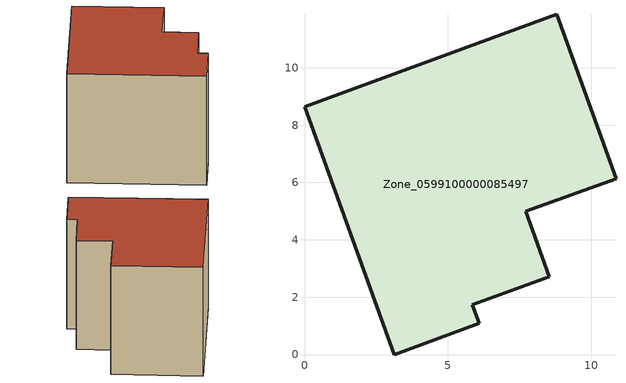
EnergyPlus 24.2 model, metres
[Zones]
Zone_0599100000085497
 floor ground (C_G): 0,8.64 8.8,11.86 10.86,6.13 7.72,4.99 8.54,2.72 5.85,1.73 6.09,1.09 3.13,0 z0
 wall outside (C_F): 3.13,0 6.09,1.09 5.85,1.73 8.54,2.72 7.72,4.99 10.86,6.13 8.8,11.86 0,8.64 3.13,0 z0:8.14
 roof outside (C_R): 8.8,11.86 0,8.64 3.13,0 6.09,1.09 5.85,1.73 8.54,2.72 7.72,4.99 10.86,6.13 z8.14
[BUILDING]
Pand.0599100000085497: North Axis=0; Terrain=City; Loads Convergence Tolerance Value=0.04; Temperature Convergence Tolerance Value=0.4; Solar Distribution=FullExterior; Maximum Number of Warmup Days=25; Minimum Number of Warmup Days=1
[Site:Location]
Rotterdam.The.Hague.AP_ZH_NLD Design_Conditions: Latitude=51.96; Longitude=4.45; Time Zone=1; Elevation=-4.5
[SITE:GROUNDTEMPERATURE:BUILDINGSURFACE]
18, 18, 18, 18, 18, 18, 18, 18, 18, 18, 18, 18
[MATERIAL] Thermal Absorptance=0.9; Solar Absorptance=0.7; Visible Absorptance=0.7
Name | Roughness | Thickness | Conductivity | Density | Specific Heat
G.TC.1946-1964 | MediumSmooth | 0.15 | 1 | 540 | 1210
F.TC.1946-1964 | Rough | 0.3 | 0.857143 | 1920 | 840
R.TC.1946-1964 | MediumRough | 0.2 | 0.235294 | 1500 | 1000
[CONSTRUCTION]
C_G: G.TC.1946-1964
C_F: F.TC.1946-1964
C_R: R.TC.1946-1964
[ZONE]
Zone_0599100000085497: Type=1; Multiplier=1; Ceiling Height=Autocalculate; Volume=Autocalculate; Floor Area=autocalculate; Part of Total Floor Area=Yes
[ZONEINFILTRATION:DESIGNFLOWRATE]
Infil_Zone_0599100000085497: Zone or ZoneList or Space or SpaceList=Zone_0599100000085497; Schedule=AlwaysOn; Design Flow Rate Calculation Method=Flow/Area; Flow Rate per Floor Area=0.003; Constant Term Coefficient=1; Temperature Term Coefficient=0; Velocity Term Coefficient=0; Velocity Squared Term Coefficient=0
[HVACTEMPLATE:ZONE:IDEALLOADSAIRSYSTEM]
Zone_0599100000085497: Maximum Heating Supply Air Temperature=50; Minimum Cooling Supply Air Temperature=13; Maximum Heating Supply Air Humidity Ratio=0.0156; Minimum Cooling Supply Air Humidity Ratio=0.0077; Heating Limit=NoLimit; Cooling Limit=NoLimit; Dehumidification Control Type=ConstantSensibleHeatRatio; Cooling Sensible Heat Ratio=0.7; Dehumidification Setpoint=60; Humidification Control Type=None; Humidification Setpoint=30; Outdoor Air Method=None; Outdoor Air Flow Rate per Person=0.00944; Outdoor Air Flow Rate per Zone Floor Area=0; Outdoor Air Flow Rate per Zone=0; Demand Controlled Ventilation Type=None; Outdoor Air Economizer Type=NoEconomizer; Heat Recovery Type=None; Sensible Heat Recovery Effectiveness=0.7; Latent Heat Recovery Effectiveness=0.65
[ZONECONTROL:THERMOSTAT]
ThermostatControl_Zone_0599100000085497: Zone or ZoneList=Zone_0599100000085497; Control Type Schedule=DualSetpointControlType; Control 1=Thermostat_Zone_0599100000085497; Temperature Difference Between Cutout And Setpoint=0
[THERMOSTATSETPOINT:DUALSETPOINT]
Thermostat_Zone_0599100000085497: Heating Setpoint Temperature Schedule=HeatingSetpoint_Zone_0599100000085497; Cooling Setpoint Temperature Schedule=CoolingSetpoint_Zone_0599100000085497
[SCHEDULE:COMPACT]
HeatingSetpoint_Zone_0599100000085497: Through: 12/31, For: AllDays, Until: 24:00, 21
CoolingSetpoint_Zone_0599100000085497: Through: 12/31, For: AllDays, Until: 24:00, 24
DualSetpointControlType: Through: 12/31, For: AllDays, Until: 24:00, 4
AlwaysOn: Through: 12/31, For: AllDays, Until: 24:00, 1
